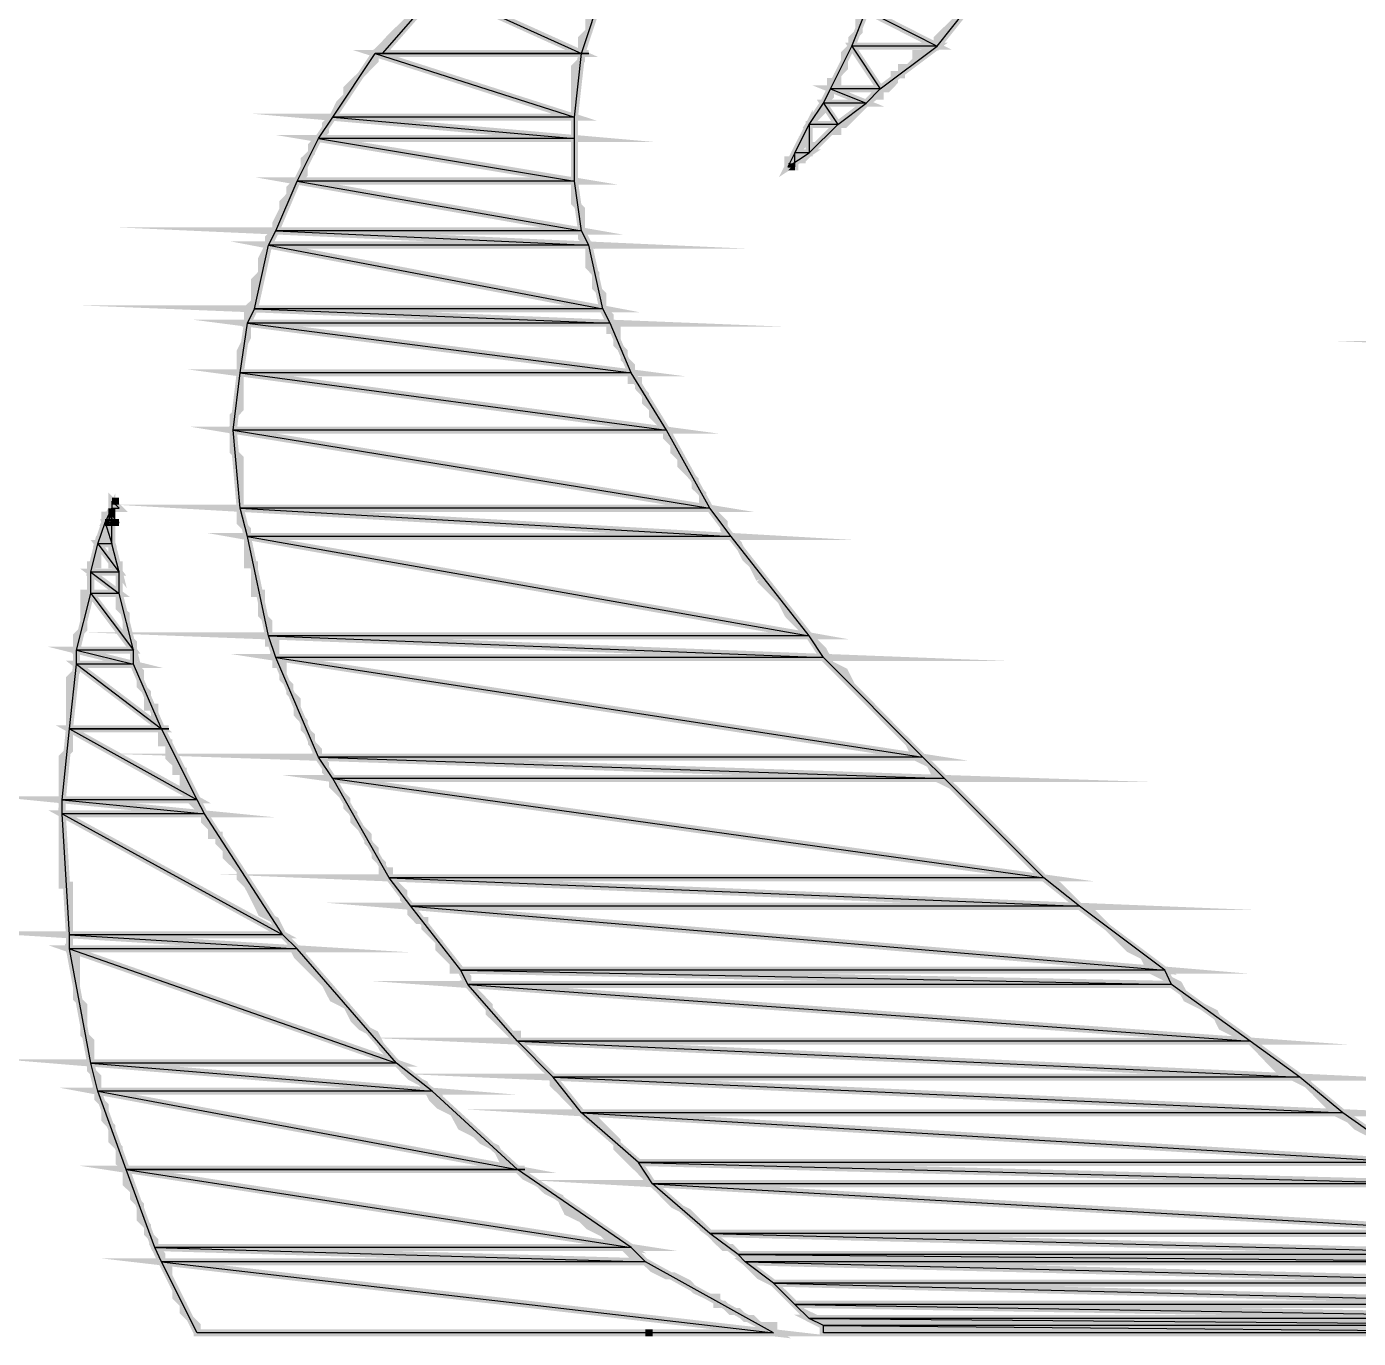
# Model space of a CAD drawing. Extents: x 0 to 210, y 0 to 297.
# Drawn here: x 6.79 to 14.73, y 14.42 to 22.24 of the extents above; entities that cross this region are included whole.
import ezdxf

# ---------------------------------------------------------------- set-up
doc = ezdxf.new("R2010")
doc.units = 0
doc.header["$MEASUREMENT"] = 0
doc.layers.add('C00-A5-DD', color=132, linetype='Continuous')
doc.layers.add('CDD-6E-00', color=32, linetype='Continuous')

msp = doc.modelspace()

# ---------------------------------------------------------------- linework, layer by layer
at = {"layer": 'C00-A5-DD', "const_width": 0.04233}
msp.add_lwpolyline([(11.7478, 22.2911), (11.7478, 22.2484), (11.7478, 22.2071), (11.7051, 22.1644), (11.7051, 22.1189), (11.6623, 22.0762), (11.6623, 22.0348), (11.6623, 21.9921), (11.621, 21.9494), (11.621, 21.9081), (11.5783, 21.9081), (11.5783, 21.8653), (11.5783, 21.8226), (11.5356, 21.7799), (11.5356, 21.7386), (11.4928, 21.6958), (11.4515, 21.6531), (11.4515, 21.6118), (11.4088, 21.569), (11.4088, 21.5263), (11.3661, 21.4836), (11.3661, 21.4423), (11.3247, 21.4423), (11.3247, 21.3996), (11.3247, 21.4423), (11.3661, 21.4423), (11.4088, 21.4423), (11.4088, 21.4836), (11.4515, 21.4836), (11.4515, 21.5263), (11.4928, 21.5263), (11.5356, 21.569), (11.5783, 21.6118), (11.621, 21.6118), (11.621, 21.6531), (11.6623, 21.6531), (11.7051, 21.6958), (11.7478, 21.7386), (11.7905, 21.7799), (11.8318, 21.8226), (11.8746, 21.8226), (11.8746, 21.8653), (11.9173, 21.8653), (11.9586, 21.9081), (11.9586, 21.9494), (12.0013, 21.9494), (12.0013, 21.9921), (12.044, 21.9921), (12.0868, 22.0348), (12.0868, 22.0762), (12.1281, 22.0762), (12.1708, 22.1189), (12.2136, 22.1189), (12.2136, 22.1644), (12.2577, 22.2071), (12.3004, 22.2484), (12.3431, 22.2911)], dxfattribs=at)
for points in [[(11.7905, 22.3339), (12.2136, 22.1189), (11.7051, 22.1189), (11.7905, 22.3339)], [(12.3858, 22.3339), (11.7905, 22.3339), (12.2136, 22.1189), (12.3858, 22.3339)], [(11.7051, 22.1189), (11.8746, 21.8653), (11.5783, 21.8653), (11.7051, 22.1189)], [(12.2136, 22.1189), (11.7051, 22.1189), (11.8746, 21.8653), (12.2136, 22.1189)], [(11.8746, 21.8653), (11.5783, 21.8653), (11.7905, 21.7799), (11.8746, 21.8653)], [(11.5783, 21.8653), (11.7905, 21.7799), (11.5356, 21.7799), (11.5783, 21.8653)], [(11.5356, 21.7799), (11.621, 21.6531), (11.4515, 21.6531), (11.5356, 21.7799)], [(11.7905, 21.7799), (11.5356, 21.7799), (11.621, 21.6531), (11.7905, 21.7799)], [(11.4515, 21.6531), (11.4515, 21.4836), (11.3661, 21.4836), (11.4515, 21.6531)], [(11.621, 21.6531), (11.4515, 21.6531), (11.4515, 21.4836), (11.621, 21.6531)], [(11.3661, 21.4836), (11.3247, 21.3996), (11.3661, 21.3996), (11.3661, 21.4836)], [(11.4515, 21.4836), (11.3661, 21.4836), (11.3247, 21.3996), (11.4515, 21.4836)], [(11.3247, 21.3996), (11.3661, 21.3996), (11.3661, 21.3996), (11.3247, 21.3996)], [(19.5103, 20.3412), (15.5649, 20.3412), (19.553, 20.1717), (19.5103, 20.3412)]]:
    msp.add_lwpolyline(points, close=True, dxfattribs=at)
at = {"layer": 'C00-A5-DD'}
for points in [[(11.7905, 22.3339), (12.2136, 22.1189), (11.7051, 22.1189), (11.7905, 22.3339)], [(12.3858, 22.3339), (11.7905, 22.3339), (12.2136, 22.1189), (12.3858, 22.3339)], [(11.7051, 22.1189), (11.8746, 21.8653), (11.5783, 21.8653), (11.7051, 22.1189)], [(12.2136, 22.1189), (11.7051, 22.1189), (11.8746, 21.8653), (12.2136, 22.1189)], [(11.5783, 21.8653), (11.7905, 21.7799), (11.5356, 21.7799), (11.5783, 21.8653)], [(11.8746, 21.8653), (11.5783, 21.8653), (11.7905, 21.7799), (11.8746, 21.8653)], [(11.5356, 21.7799), (11.621, 21.6531), (11.4515, 21.6531), (11.5356, 21.7799)], [(11.7905, 21.7799), (11.5356, 21.7799), (11.621, 21.6531), (11.7905, 21.7799)], [(11.4515, 21.6531), (11.4515, 21.4836), (11.3661, 21.4836), (11.4515, 21.6531)], [(11.621, 21.6531), (11.4515, 21.6531), (11.4515, 21.4836), (11.621, 21.6531)], [(11.4515, 21.4836), (11.3661, 21.4836), (11.3247, 21.3996), (11.4515, 21.4836)], [(11.3661, 21.4836), (11.3247, 21.3996), (11.3661, 21.3996), (11.3661, 21.4836)], [(11.3247, 21.3996), (11.3661, 21.3996), (11.3661, 21.3996), (11.3247, 21.3996)]]:
    msp.add_lwpolyline(points, close=True, dxfattribs=at)
at = {"layer": 'CDD-6E-00', "const_width": 0.04233}
for points in [[(9.24387, 22.4607), (10.0941, 22.0762), (8.90626, 22.0762), (9.24387, 22.4607)], [(10.2209, 22.4607), (9.24387, 22.4607), (10.0941, 22.0762), (10.2209, 22.4607)], [(8.86354, 22.0762), (10.0514, 21.6958), (8.61, 21.6958), (8.86354, 22.0762)], [(10.0941, 22.0762), (8.86354, 22.0762), (10.0514, 21.6958), (10.0941, 22.0762)], [(10.0941, 22.0762), (8.90626, 22.0762), (8.86354, 22.0762), (10.0941, 22.0762)], [(8.90626, 22.0762), (10.0941, 22.0762), (10.1369, 22.0762), (8.90626, 22.0762)], [(10.0514, 21.6958), (8.61, 21.6958), (10.0514, 21.569), (10.0514, 21.6958)], [(8.61, 21.6958), (10.0514, 21.569), (8.52456, 21.569), (8.61, 21.6958)], [(10.0514, 21.569), (8.52456, 21.569), (10.0514, 21.3155), (10.0514, 21.569)], [(8.52456, 21.569), (10.0514, 21.3155), (8.39777, 21.3155), (8.52456, 21.569)], [(10.0514, 21.3155), (8.39777, 21.3155), (10.0941, 21.0178), (10.0514, 21.3155)], [(8.39777, 21.3155), (10.0941, 21.0178), (8.27098, 21.0178), (8.39777, 21.3155)], [(10.0941, 21.0178), (8.27098, 21.0178), (10.1369, 20.9338), (10.0941, 21.0178)], [(8.27098, 21.0178), (10.1369, 20.9338), (8.22826, 20.9338), (8.27098, 21.0178)], [(10.1369, 20.9338), (8.22826, 20.9338), (10.2209, 20.5534), (10.1369, 20.9338)], [(8.22826, 20.9338), (10.2209, 20.5534), (8.14419, 20.5534), (8.22826, 20.9338)], [(10.2209, 20.5534), (8.14419, 20.5534), (10.2636, 20.468), (10.2209, 20.5534)], [(8.14419, 20.5534), (10.2636, 20.468), (8.10147, 20.468), (8.14419, 20.5534)], [(10.2636, 20.468), (8.10147, 20.468), (10.3904, 20.1717), (10.2636, 20.468)], [(8.10147, 20.468), (10.3904, 20.1717), (8.05878, 20.1717), (8.10147, 20.468)], [(10.3904, 20.1717), (8.05878, 20.1717), (10.6013, 19.83), (10.3904, 20.1717)], [(8.05878, 20.1717), (10.6013, 19.83), (8.01744, 19.83), (8.05878, 20.1717)], [(10.6013, 19.83), (8.01744, 19.83), (10.859, 19.3642), (10.6013, 19.83)], [(8.01744, 19.83), (10.859, 19.3642), (8.05878, 19.3642), (8.01744, 19.83)], [(7.29396, 19.3642), (7.29396, 19.2801), (7.25262, 19.2801), (7.29396, 19.3642)], [(7.29396, 19.4069), (7.29396, 19.3642), (7.33668, 19.3642), (7.29396, 19.4069)], [(7.29396, 19.3642), (7.33668, 19.3642), (7.29396, 19.4069), (7.29396, 19.3642)], [(7.29396, 19.4069), (7.29396, 19.4069)], [(7.29396, 19.2801), (7.29396, 19.3642), (7.29396, 19.2801)], [(10.859, 19.3642), (8.05878, 19.3642), (10.9857, 19.1961), (10.859, 19.3642)], [(8.05878, 19.3642), (10.9857, 19.1961), (8.10147, 19.1961), (8.05878, 19.3642)], [(7.25262, 19.2801), (7.29396, 19.1534), (7.2099, 19.1534), (7.25262, 19.2801)], [(7.29396, 19.2801), (7.25262, 19.2801), (7.29396, 19.1534), (7.29396, 19.2801)], [(7.29396, 19.2801), (7.25262, 19.2801), (7.29396, 19.2801)], [(7.25262, 19.2801), (7.29396, 19.2801), (7.33668, 19.2801), (7.25262, 19.2801)], [(10.9857, 19.1961), (8.10147, 19.1961), (11.4515, 18.6035), (10.9857, 19.1961)], [(8.10147, 19.1961), (11.4515, 18.6035), (8.22826, 18.6035), (8.10147, 19.1961)], [(7.2099, 19.1534), (7.33668, 18.9839), (7.16717, 18.9839), (7.2099, 19.1534)], [(7.29396, 19.1534), (7.2099, 19.1534), (7.33668, 18.9839), (7.29396, 19.1534)], [(7.33668, 18.9839), (7.16717, 18.9839), (7.33668, 18.8571), (7.33668, 18.9839)], [(7.16717, 18.9839), (7.33668, 18.8571), (7.16717, 18.8571), (7.16717, 18.9839)], [(7.16717, 18.8571), (7.42213, 18.5181), (7.08311, 18.5181), (7.16717, 18.8571)], [(7.33668, 18.8571), (7.16717, 18.8571), (7.42213, 18.5181), (7.33668, 18.8571)], [(11.4515, 18.6035), (8.22826, 18.6035), (11.5356, 18.4754), (11.4515, 18.6035)], [(8.22826, 18.6035), (11.5356, 18.4754), (8.27098, 18.4754), (8.22826, 18.6035)], [(7.42213, 18.5181), (7.08311, 18.5181), (7.42213, 18.434), (7.42213, 18.5181)], [(7.08311, 18.5181), (7.42213, 18.434), (7.08311, 18.434), (7.08311, 18.5181)], [(8.27098, 18.4754), (12.1281, 17.88), (8.52456, 17.88), (8.27098, 18.4754)], [(7.08311, 18.434), (7.59023, 18.0496), (7.04039, 18.0496), (7.08311, 18.434)], [(7.42213, 18.434), (7.08311, 18.434), (7.59023, 18.0496), (7.42213, 18.434)], [(11.5356, 18.4754), (8.27098, 18.4754), (12.1281, 17.88), (11.5356, 18.4754)], [(7.59023, 18.0496), (7.04039, 18.0496), (7.80246, 17.6265), (7.59023, 18.0496)], [(7.04039, 18.0496), (7.80246, 17.6265), (6.99766, 17.6265), (7.04039, 18.0496)], [(7.59023, 18.0496), (7.04039, 18.0496), (7.59023, 18.0496)], [(7.04039, 18.0496), (7.59023, 18.0496), (7.63295, 18.0496), (7.04039, 18.0496)], [(12.1281, 17.88), (8.52456, 17.88), (12.2577, 17.7533), (12.1281, 17.88)], [(8.52456, 17.88), (12.2577, 17.7533), (8.61, 17.7533), (8.52456, 17.88)], [(12.2577, 17.7533), (8.61, 17.7533), (12.8502, 17.1607), (12.2577, 17.7533)], [(8.61, 17.7533), (12.8502, 17.1607), (8.94761, 17.1607), (8.61, 17.7533)], [(7.80246, 17.6265), (6.99766, 17.6265), (7.84518, 17.5424), (7.80246, 17.6265)], [(6.99766, 17.6265), (7.84518, 17.5424), (6.99766, 17.5424), (6.99766, 17.6265)], [(7.84518, 17.5424), (6.99766, 17.5424), (8.3137, 16.8217), (7.84518, 17.5424)], [(6.99766, 17.5424), (8.3137, 16.8217), (7.04039, 16.8217), (6.99766, 17.5424)], [(12.8502, 17.1607), (8.94761, 17.1607), (13.0624, 16.9912), (12.8502, 17.1607)], [(8.94761, 17.1607), (13.0624, 16.9912), (9.07577, 16.9912), (8.94761, 17.1607)], [(13.0624, 16.9912), (9.07577, 16.9912), (13.5709, 16.6109), (13.0624, 16.9912)], [(9.07577, 16.9912), (13.5709, 16.6109), (9.37479, 16.6109), (9.07577, 16.9912)], [(8.3137, 16.8217), (7.04039, 16.8217), (8.39777, 16.7376), (8.3137, 16.8217)], [(7.04039, 16.8217), (8.39777, 16.7376), (7.04039, 16.7376), (7.04039, 16.8217)], [(8.39777, 16.7376), (7.04039, 16.7376), (8.99033, 16.0569), (8.39777, 16.7376)], [(7.04039, 16.7376), (8.99033, 16.0569), (7.16717, 16.0569), (7.04039, 16.7376)], [(9.37479, 16.6109), (13.6122, 16.5255), (9.41613, 16.5255), (9.37479, 16.6109)], [(13.5709, 16.6109), (9.37479, 16.6109), (13.6122, 16.5255), (13.5709, 16.6109)], [(13.6122, 16.5255), (9.41613, 16.5255), (14.0808, 16.1878), (13.6122, 16.5255)], [(9.41613, 16.5255), (14.0808, 16.1878), (9.71243, 16.1878), (9.41613, 16.5255)], [(14.0808, 16.1878), (9.71243, 16.1878), (14.3771, 15.9728), (14.0808, 16.1878)], [(9.71243, 16.1878), (14.3771, 15.9728), (9.92463, 15.9728), (9.71243, 16.1878)], [(8.99033, 16.0569), (7.16717, 16.0569), (9.20253, 15.8888), (8.99033, 16.0569)], [(7.16717, 16.0569), (9.20253, 15.8888), (7.2099, 15.8888), (7.16717, 16.0569)], [(14.3771, 15.9728), (9.92463, 15.9728), (14.632, 15.7606), (14.3771, 15.9728)], [(9.92463, 15.9728), (14.632, 15.7606), (10.0941, 15.7606), (9.92463, 15.9728)], [(9.20253, 15.8888), (7.2099, 15.8888), (9.71243, 15.423), (9.20253, 15.8888)], [(7.2099, 15.8888), (9.71243, 15.423), (7.37941, 15.423), (7.2099, 15.8888)], [(14.632, 15.7606), (10.0941, 15.7606), (15.0551, 15.4643), (14.632, 15.7606)], [(10.0941, 15.7606), (15.0551, 15.4643), (10.4331, 15.4643), (10.0941, 15.7606)], [(10.4331, 15.4643), (15.2273, 15.3376), (10.5172, 15.3376), (10.4331, 15.4643)], [(15.0551, 15.4643), (10.4331, 15.4643), (15.2273, 15.3376), (15.0551, 15.4643)], [(9.71243, 15.423), (7.37941, 15.423), (10.3904, 14.9572), (9.71243, 15.423)], [(7.37941, 15.423), (10.3904, 14.9572), (7.54888, 14.9572), (7.37941, 15.423)], [(9.71243, 15.423), (7.37941, 15.423), (9.71243, 15.423)], [(7.37941, 15.423), (9.71243, 15.423), (9.75512, 15.423), (7.37941, 15.423)], [(15.2273, 15.3376), (10.5172, 15.3376), (15.6504, 15.0413), (15.2273, 15.3376)], [(10.5172, 15.3376), (15.6504, 15.0413), (10.859, 15.0413), (10.5172, 15.3376)], [(10.859, 15.0413), (15.8612, 14.9145), (11.0284, 14.9145), (10.859, 15.0413)], [(15.6504, 15.0413), (10.859, 15.0413), (15.8612, 14.9145), (15.6504, 15.0413)], [(10.3904, 14.9572), (7.54888, 14.9572), (10.4745, 14.8718), (10.3904, 14.9572)], [(7.54888, 14.9572), (10.4745, 14.8718), (7.59023, 14.8718), (7.54888, 14.9572)], [(11.0284, 14.9145), (15.9039, 14.8718), (11.0698, 14.8718), (11.0284, 14.9145)], [(15.8612, 14.9145), (11.0284, 14.9145), (15.9039, 14.8718), (15.8612, 14.9145)], [(10.4745, 14.8718), (7.59023, 14.8718), (11.2393, 14.4487), (10.4745, 14.8718)], [(7.59023, 14.8718), (11.2393, 14.4487), (7.80246, 14.4487), (7.59023, 14.8718)], [(11.0698, 14.8718), (16.1162, 14.745), (11.2393, 14.745), (11.0698, 14.8718)], [(15.9039, 14.8718), (11.0698, 14.8718), (16.1162, 14.745), (15.9039, 14.8718)], [(11.2393, 14.745), (16.2857, 14.6182), (11.3661, 14.6182), (11.2393, 14.745)], [(16.1162, 14.745), (11.2393, 14.745), (16.2857, 14.6182), (16.1162, 14.745)], [(11.3661, 14.6182), (16.4538, 14.5342), (11.4515, 14.5342), (11.3661, 14.6182)], [(16.2857, 14.6182), (11.3661, 14.6182), (16.4538, 14.5342), (16.2857, 14.6182)], [(11.4515, 14.5342), (16.5392, 14.4914), (11.5356, 14.4914), (11.4515, 14.5342)], [(16.4538, 14.5342), (11.4515, 14.5342), (16.5392, 14.4914), (16.4538, 14.5342)], [(11.5356, 14.4914), (16.5392, 14.4487), (11.5356, 14.4487), (11.5356, 14.4914)], [(16.5392, 14.4914), (11.5356, 14.4914), (16.5392, 14.4487), (16.5392, 14.4914)]]:
    msp.add_lwpolyline(points, close=True, dxfattribs=at)
at = {"layer": 'CDD-6E-00'}
for points in [[(9.24387, 22.4607), (10.0941, 22.0762), (8.90626, 22.0762), (9.24387, 22.4607)], [(10.2209, 22.4607), (9.24387, 22.4607), (10.0941, 22.0762), (10.2209, 22.4607)], [(8.86354, 22.0762), (10.0514, 21.6958), (8.61, 21.6958), (8.86354, 22.0762)], [(10.0941, 22.0762), (8.90626, 22.0762), (8.86354, 22.0762), (10.0941, 22.0762)], [(10.0941, 22.0762), (8.86354, 22.0762), (10.0514, 21.6958), (10.0941, 22.0762)], [(8.90626, 22.0762), (10.0941, 22.0762), (10.1369, 22.0762), (8.90626, 22.0762)], [(8.61, 21.6958), (10.0514, 21.569), (8.52456, 21.569), (8.61, 21.6958)], [(10.0514, 21.6958), (8.61, 21.6958), (10.0514, 21.569), (10.0514, 21.6958)], [(8.52456, 21.569), (10.0514, 21.3155), (8.39777, 21.3155), (8.52456, 21.569)], [(10.0514, 21.569), (8.52456, 21.569), (10.0514, 21.3155), (10.0514, 21.569)], [(8.39777, 21.3155), (10.0941, 21.0178), (8.27098, 21.0178), (8.39777, 21.3155)], [(10.0514, 21.3155), (8.39777, 21.3155), (10.0941, 21.0178), (10.0514, 21.3155)], [(8.27098, 21.0178), (10.1369, 20.9338), (8.22826, 20.9338), (8.27098, 21.0178)], [(10.0941, 21.0178), (8.27098, 21.0178), (10.1369, 20.9338), (10.0941, 21.0178)], [(8.22826, 20.9338), (10.2209, 20.5534), (8.14419, 20.5534), (8.22826, 20.9338)], [(10.1369, 20.9338), (8.22826, 20.9338), (10.2209, 20.5534), (10.1369, 20.9338)], [(8.14419, 20.5534), (10.2636, 20.468), (8.10147, 20.468), (8.14419, 20.5534)], [(10.2209, 20.5534), (8.14419, 20.5534), (10.2636, 20.468), (10.2209, 20.5534)], [(8.10147, 20.468), (10.3904, 20.1717), (8.05878, 20.1717), (8.10147, 20.468)], [(10.2636, 20.468), (8.10147, 20.468), (10.3904, 20.1717), (10.2636, 20.468)], [(8.05878, 20.1717), (10.6013, 19.83), (8.01744, 19.83), (8.05878, 20.1717)], [(10.3904, 20.1717), (8.05878, 20.1717), (10.6013, 19.83), (10.3904, 20.1717)], [(10.6013, 19.83), (8.01744, 19.83), (10.859, 19.3642), (10.6013, 19.83)], [(8.01744, 19.83), (10.859, 19.3642), (8.05878, 19.3642), (8.01744, 19.83)], [(7.29396, 19.4069), (7.29396, 19.3642), (7.33668, 19.3642), (7.29396, 19.4069)], [(7.29396, 19.3642), (7.33668, 19.3642), (7.29396, 19.4069), (7.29396, 19.3642)], [(7.29396, 19.3642), (7.29396, 19.2801), (7.25262, 19.2801), (7.29396, 19.3642)], [(7.29396, 19.2801), (7.29396, 19.3642), (7.29396, 19.2801)], [(10.859, 19.3642), (8.05878, 19.3642), (10.9857, 19.1961), (10.859, 19.3642)], [(8.05878, 19.3642), (10.9857, 19.1961), (8.10147, 19.1961), (8.05878, 19.3642)], [(7.25262, 19.2801), (7.29396, 19.1534), (7.2099, 19.1534), (7.25262, 19.2801)], [(7.29396, 19.2801), (7.25262, 19.2801), (7.29396, 19.2801)], [(7.25262, 19.2801), (7.29396, 19.2801), (7.33668, 19.2801), (7.25262, 19.2801)], [(7.29396, 19.2801), (7.25262, 19.2801), (7.29396, 19.1534), (7.29396, 19.2801)], [(7.2099, 19.1534), (7.33668, 18.9839), (7.16717, 18.9839), (7.2099, 19.1534)], [(7.29396, 19.1534), (7.2099, 19.1534), (7.33668, 18.9839), (7.29396, 19.1534)], [(10.9857, 19.1961), (8.10147, 19.1961), (11.4515, 18.6035), (10.9857, 19.1961)], [(8.10147, 19.1961), (11.4515, 18.6035), (8.22826, 18.6035), (8.10147, 19.1961)], [(7.33668, 18.9839), (7.16717, 18.9839), (7.33668, 18.8571), (7.33668, 18.9839)], [(7.16717, 18.9839), (7.33668, 18.8571), (7.16717, 18.8571), (7.16717, 18.9839)], [(7.16717, 18.8571), (7.42213, 18.5181), (7.08311, 18.5181), (7.16717, 18.8571)], [(7.33668, 18.8571), (7.16717, 18.8571), (7.42213, 18.5181), (7.33668, 18.8571)], [(11.4515, 18.6035), (8.22826, 18.6035), (11.5356, 18.4754), (11.4515, 18.6035)], [(8.22826, 18.6035), (11.5356, 18.4754), (8.27098, 18.4754), (8.22826, 18.6035)], [(7.42213, 18.5181), (7.08311, 18.5181), (7.42213, 18.434), (7.42213, 18.5181)], [(7.08311, 18.5181), (7.42213, 18.434), (7.08311, 18.434), (7.08311, 18.5181)], [(7.08311, 18.434), (7.59023, 18.0496), (7.04039, 18.0496), (7.08311, 18.434)], [(7.42213, 18.434), (7.08311, 18.434), (7.59023, 18.0496), (7.42213, 18.434)], [(11.5356, 18.4754), (8.27098, 18.4754), (12.1281, 17.88), (11.5356, 18.4754)], [(8.27098, 18.4754), (12.1281, 17.88), (8.52456, 17.88), (8.27098, 18.4754)], [(7.04039, 18.0496), (7.80246, 17.6265), (6.99766, 17.6265), (7.04039, 18.0496)], [(7.59023, 18.0496), (7.04039, 18.0496), (7.59023, 18.0496)], [(7.04039, 18.0496), (7.59023, 18.0496), (7.63295, 18.0496), (7.04039, 18.0496)], [(7.59023, 18.0496), (7.04039, 18.0496), (7.80246, 17.6265), (7.59023, 18.0496)], [(12.1281, 17.88), (8.52456, 17.88), (12.2577, 17.7533), (12.1281, 17.88)], [(8.52456, 17.88), (12.2577, 17.7533), (8.61, 17.7533), (8.52456, 17.88)], [(12.2577, 17.7533), (8.61, 17.7533), (12.8502, 17.1607), (12.2577, 17.7533)], [(8.61, 17.7533), (12.8502, 17.1607), (8.94761, 17.1607), (8.61, 17.7533)], [(7.80246, 17.6265), (6.99766, 17.6265), (7.84518, 17.5424), (7.80246, 17.6265)], [(6.99766, 17.6265), (7.84518, 17.5424), (6.99766, 17.5424), (6.99766, 17.6265)], [(7.84518, 17.5424), (6.99766, 17.5424), (8.3137, 16.8217), (7.84518, 17.5424)], [(6.99766, 17.5424), (8.3137, 16.8217), (7.04039, 16.8217), (6.99766, 17.5424)], [(12.8502, 17.1607), (8.94761, 17.1607), (13.0624, 16.9912), (12.8502, 17.1607)], [(8.94761, 17.1607), (13.0624, 16.9912), (9.07577, 16.9912), (8.94761, 17.1607)], [(13.0624, 16.9912), (9.07577, 16.9912), (13.5709, 16.6109), (13.0624, 16.9912)], [(9.07577, 16.9912), (13.5709, 16.6109), (9.37479, 16.6109), (9.07577, 16.9912)], [(8.3137, 16.8217), (7.04039, 16.8217), (8.39777, 16.7376), (8.3137, 16.8217)], [(7.04039, 16.8217), (8.39777, 16.7376), (7.04039, 16.7376), (7.04039, 16.8217)], [(8.39777, 16.7376), (7.04039, 16.7376), (8.99033, 16.0569), (8.39777, 16.7376)], [(7.04039, 16.7376), (8.99033, 16.0569), (7.16717, 16.0569), (7.04039, 16.7376)], [(13.5709, 16.6109), (9.37479, 16.6109), (13.6122, 16.5255), (13.5709, 16.6109)], [(9.37479, 16.6109), (13.6122, 16.5255), (9.41613, 16.5255), (9.37479, 16.6109)], [(13.6122, 16.5255), (9.41613, 16.5255), (14.0808, 16.1878), (13.6122, 16.5255)], [(9.41613, 16.5255), (14.0808, 16.1878), (9.71243, 16.1878), (9.41613, 16.5255)], [(14.0808, 16.1878), (9.71243, 16.1878), (14.3771, 15.9728), (14.0808, 16.1878)], [(9.71243, 16.1878), (14.3771, 15.9728), (9.92463, 15.9728), (9.71243, 16.1878)], [(8.99033, 16.0569), (7.16717, 16.0569), (9.20253, 15.8888), (8.99033, 16.0569)], [(7.16717, 16.0569), (9.20253, 15.8888), (7.2099, 15.8888), (7.16717, 16.0569)], [(14.3771, 15.9728), (9.92463, 15.9728), (14.632, 15.7606), (14.3771, 15.9728)], [(9.92463, 15.9728), (14.632, 15.7606), (10.0941, 15.7606), (9.92463, 15.9728)], [(9.20253, 15.8888), (7.2099, 15.8888), (9.71243, 15.423), (9.20253, 15.8888)], [(7.2099, 15.8888), (9.71243, 15.423), (7.37941, 15.423), (7.2099, 15.8888)], [(14.632, 15.7606), (10.0941, 15.7606), (15.0551, 15.4643), (14.632, 15.7606)], [(10.0941, 15.7606), (15.0551, 15.4643), (10.4331, 15.4643), (10.0941, 15.7606)], [(9.71243, 15.423), (7.37941, 15.423), (9.71243, 15.423)], [(7.37941, 15.423), (9.71243, 15.423), (9.75512, 15.423), (7.37941, 15.423)], [(9.71243, 15.423), (7.37941, 15.423), (10.3904, 14.9572), (9.71243, 15.423)], [(7.37941, 15.423), (10.3904, 14.9572), (7.54888, 14.9572), (7.37941, 15.423)], [(15.0551, 15.4643), (10.4331, 15.4643), (15.2273, 15.3376), (15.0551, 15.4643)], [(10.4331, 15.4643), (15.2273, 15.3376), (10.5172, 15.3376), (10.4331, 15.4643)], [(15.2273, 15.3376), (10.5172, 15.3376), (15.6504, 15.0413), (15.2273, 15.3376)], [(10.5172, 15.3376), (15.6504, 15.0413), (10.859, 15.0413), (10.5172, 15.3376)], [(15.6504, 15.0413), (10.859, 15.0413), (15.8612, 14.9145), (15.6504, 15.0413)], [(10.859, 15.0413), (15.8612, 14.9145), (11.0284, 14.9145), (10.859, 15.0413)], [(10.3904, 14.9572), (7.54888, 14.9572), (10.4745, 14.8718), (10.3904, 14.9572)], [(7.54888, 14.9572), (10.4745, 14.8718), (7.59023, 14.8718), (7.54888, 14.9572)], [(10.4745, 14.8718), (7.59023, 14.8718), (11.2393, 14.4487), (10.4745, 14.8718)], [(7.59023, 14.8718), (11.2393, 14.4487), (7.80246, 14.4487), (7.59023, 14.8718)], [(15.8612, 14.9145), (11.0284, 14.9145), (15.9039, 14.8718), (15.8612, 14.9145)], [(11.0284, 14.9145), (15.9039, 14.8718), (11.0698, 14.8718), (11.0284, 14.9145)], [(15.9039, 14.8718), (11.0698, 14.8718), (16.1162, 14.745), (15.9039, 14.8718)], [(11.0698, 14.8718), (16.1162, 14.745), (11.2393, 14.745), (11.0698, 14.8718)], [(16.1162, 14.745), (11.2393, 14.745), (16.2857, 14.6182), (16.1162, 14.745)], [(11.2393, 14.745), (16.2857, 14.6182), (11.3661, 14.6182), (11.2393, 14.745)], [(16.2857, 14.6182), (11.3661, 14.6182), (16.4538, 14.5342), (16.2857, 14.6182)], [(11.3661, 14.6182), (16.4538, 14.5342), (11.4515, 14.5342), (11.3661, 14.6182)], [(16.4538, 14.5342), (11.4515, 14.5342), (16.5392, 14.4914), (16.4538, 14.5342)], [(11.4515, 14.5342), (16.5392, 14.4914), (11.5356, 14.4914), (11.4515, 14.5342)], [(16.5392, 14.4914), (11.5356, 14.4914), (16.5392, 14.4487), (16.5392, 14.4914)], [(11.5356, 14.4914), (16.5392, 14.4487), (11.5356, 14.4487), (11.5356, 14.4914)]]:
    msp.add_lwpolyline(points, close=True, dxfattribs=at)
at = {"layer": 'CDD-6E-00', "const_width": 0.04233}
for points in [[(9.07577, 22.2911), (9.03305, 22.2484), (8.99033, 22.2071), (8.94761, 22.1644), (8.90626, 22.1189), (8.86354, 22.0762), (8.86354, 22.0348), (8.82082, 21.9921), (8.77947, 21.9494), (8.73675, 21.9081), (8.69403, 21.8653), (8.69403, 21.8226), (8.65131, 21.7799), (8.61, 21.6958), (8.56728, 21.6531), (8.56728, 21.6118), (8.52456, 21.569), (8.48321, 21.5263), (8.48321, 21.4836), (8.44049, 21.4423), (8.44049, 21.3568), (8.39777, 21.3155), (8.35505, 21.2728), (8.35505, 21.2301), (8.3137, 21.1873), (8.3137, 21.146), (8.27098, 21.0606), (8.27098, 21.0178), (8.22826, 20.9765), (8.22826, 20.9338), (8.18554, 20.8497), (8.18554, 20.807), (8.18554, 20.7643), (8.14419, 20.7216), (8.14419, 20.6375), (8.14419, 20.5948), (8.10147, 20.5534), (8.10147, 20.468), (8.10147, 20.4253), (8.10147, 20.384), (8.05878, 20.2985), (8.05878, 20.2572), (8.05878, 20.2144), (8.05878, 20.1263), (8.05878, 20.0849), (8.05878, 19.9995), (8.05878, 19.9581), (8.01744, 19.9154), (8.01744, 19.83), (8.01744, 19.7886), (8.01744, 19.7459), (8.01744, 19.7032), (8.05878, 19.6619), (8.05878, 19.6191), (8.05878, 19.5764), (8.05878, 19.5337), (8.05878, 19.4923), (8.05878, 19.4496), (8.05878, 19.4069), (8.05878, 19.3642), (8.05878, 19.3228), (8.05878, 19.2801), (8.10147, 19.2374), (8.10147, 19.1961), (8.10147, 19.1534), (8.10147, 19.1106), (8.10147, 19.0679), (8.10147, 19.0266), (8.14419, 19.0266), (8.14419, 18.9839), (8.14419, 18.9411), (8.14419, 18.8998), (8.14419, 18.8571), (8.18554, 18.8571), (8.18554, 18.8143), (8.18554, 18.7716), (8.18554, 18.7303), (8.22826, 18.6876), (8.22826, 18.6449), (8.22826, 18.6035), (8.22826, 18.5608), (8.27098, 18.5608), (8.27098, 18.5181), (8.27098, 18.4754), (8.27098, 18.434), (8.3137, 18.434), (8.3137, 18.3913), (8.3137, 18.3486), (8.35505, 18.3059), (8.35505, 18.2645), (8.39777, 18.2218), (8.39777, 18.1791), (8.39777, 18.1378), (8.44049, 18.0923), (8.44049, 18.0496), (8.48321, 18.0082), (8.48321, 17.9655), (8.52456, 17.9228), (8.52456, 17.88), (8.56728, 17.8387), (8.56728, 17.796), (8.61, 17.7533), (8.61, 17.7105), (8.65131, 17.6692), (8.69403, 17.6265), (8.69403, 17.5838), (8.73675, 17.5424), (8.73675, 17.4997), (8.77947, 17.457), (8.82082, 17.4143), (8.82082, 17.3729), (8.86354, 17.3302), (8.86354, 17.2875), (8.90626, 17.2461), (8.90626, 17.2034), (8.94761, 17.2034), (8.94761, 17.1607), (8.99033, 17.118), (9.03305, 17.0767), (9.03305, 17.0339), (9.07577, 16.9912), (9.07577, 16.9499), (9.11712, 16.9072), (9.1598, 16.9072), (9.1598, 16.8644), (9.20253, 16.8217), (9.24387, 16.7804), (9.24387, 16.7376), (9.28659, 16.6949), (9.32931, 16.6522), (9.32931, 16.6109), (9.37479, 16.6109), (9.41613, 16.5681), (9.41613, 16.5255), (9.45885, 16.4841), (9.50158, 16.4414), (9.54292, 16.3987), (9.54292, 16.3559), (9.58564, 16.3146), (9.62836, 16.2719), (9.67109, 16.2292), (9.71243, 16.2292), (9.71243, 16.1878), (9.75512, 16.1451), (9.79784, 16.1024), (9.83918, 16.0569), (9.88191, 16.0155), (9.92463, 15.9728), (9.92463, 15.9301), (9.96735, 15.8888), (10.0087, 15.8461), (10.0514, 15.8034), (10.0941, 15.7606), (10.1369, 15.7193), (10.1782, 15.7193), (10.2209, 15.6766), (10.2636, 15.6338), (10.305, 15.5925), (10.305, 15.5498), (10.3477, 15.5071), (10.3904, 15.4643), (10.4331, 15.423), (10.4745, 15.3803), (10.5172, 15.3376), (10.5599, 15.2962), (10.6013, 15.2535), (10.644, 15.2108), (10.7294, 15.1681), (10.7708, 15.1267), (10.8162, 15.084), (10.859, 15.0413), (10.9003, 14.9986), (10.943, 14.9572), (10.9857, 14.9572), (11.0284, 14.9145), (11.0698, 14.8718), (11.1125, 14.8305), (11.1552, 14.7877), (11.2393, 14.745), (11.282, 14.7023), (11.3247, 14.661), (11.3661, 14.6182), (11.4088, 14.5755), (11.4928, 14.5342), (11.5356, 14.4914), (11.5356, 14.4487), (11.5783, 14.4487), (11.6623, 14.4487), (11.7478, 14.4487)], [(11.1552, 18.9411), (11.1125, 19.0266), (11.0698, 19.0679), (11.0284, 19.1534), (10.943, 19.2374), (10.943, 19.2801), (10.9003, 19.3228), (10.859, 19.3642), (10.8162, 19.4069), (10.8162, 19.4496), (10.7708, 19.4923), (10.7708, 19.5337), (10.7294, 19.5764), (10.6867, 19.6191), (10.6867, 19.6619), (10.644, 19.7032), (10.644, 19.7459), (10.6013, 19.7886), (10.6013, 19.83), (10.5599, 19.8727), (10.5172, 19.9154), (10.5172, 19.9581), (10.4745, 19.9995), (10.4745, 20.0422), (10.4331, 20.0849), (10.4331, 20.1263), (10.3904, 20.1263), (10.3904, 20.1717), (10.3904, 20.2144), (10.3477, 20.2572), (10.3477, 20.2985), (10.305, 20.3412), (10.305, 20.384), (10.305, 20.4253), (10.2636, 20.4253), (10.2636, 20.468), (10.2636, 20.5107), (10.2209, 20.5534), (10.2209, 20.5948), (10.2209, 20.6375), (10.1782, 20.6802), (10.1782, 20.7216), (10.1782, 20.7643), (10.1369, 20.807), (10.1369, 20.8497), (10.1369, 20.8911), (10.1369, 20.9338), (10.0941, 20.9765), (10.0941, 21.0178), (10.0941, 21.0606), (10.0941, 21.1033), (10.0941, 21.146), (10.0514, 21.1873), (10.0514, 21.2301), (10.0514, 21.2728), (10.0514, 21.3155), (10.0514, 21.3568), (10.0514, 21.3996), (10.0514, 21.4423), (10.0514, 21.4836), (10.0514, 21.5263), (10.0514, 21.569), (10.0514, 21.6118), (10.0514, 21.6531), (10.0514, 21.6958), (10.0514, 21.7386), (10.0514, 21.7799), (10.0514, 21.8226), (10.0514, 21.8653), (10.0514, 21.9081), (10.0514, 21.9494), (10.0514, 21.9921), (10.0941, 22.0348), (10.0941, 22.0762), (10.0941, 22.1189), (10.0941, 22.1644), (10.1369, 22.2071), (10.1369, 22.2484), (10.1369, 22.2911)], [(7.29396, 19.4069), (7.29396, 19.3642), (7.29396, 19.3228), (7.25262, 19.3228), (7.25262, 19.2801), (7.25262, 19.2374), (7.25262, 19.1961), (7.2099, 19.1534), (7.2099, 19.1106), (7.2099, 19.0679), (7.2099, 19.0266), (7.16717, 19.0266), (7.16717, 18.9839), (7.16717, 18.9411), (7.16717, 18.8998), (7.16717, 18.8571), (7.12583, 18.8571), (7.12583, 18.8143), (7.12583, 18.7716), (7.12583, 18.7303), (7.12583, 18.6876), (7.12583, 18.6449), (7.08311, 18.6035), (7.08311, 18.5608), (7.08311, 18.5181), (7.08311, 18.4754), (7.08311, 18.434), (7.08311, 18.3913), (7.04039, 18.3486), (7.04039, 18.3059), (7.04039, 18.2645), (7.04039, 18.2218), (7.04039, 18.1791), (7.04039, 18.1378), (7.04039, 18.0923), (7.04039, 18.0496), (7.04039, 18.0082), (7.04039, 17.9655), (7.04039, 17.9228), (6.99766, 17.88), (6.99766, 17.8387), (6.99766, 17.796), (6.99766, 17.7533), (6.99766, 17.7105), (6.99766, 17.6692), (6.99766, 17.6265), (6.99766, 17.5838), (6.99766, 17.5424), (6.99766, 17.4997), (6.99766, 17.457), (6.99766, 17.4143), (6.99766, 17.3729), (6.99766, 17.3302), (6.99766, 17.2875), (6.99766, 17.2461), (6.99766, 17.2034), (6.99766, 17.1607), (6.99766, 17.118), (7.04039, 17.118), (7.04039, 17.0767), (7.04039, 17.0339), (7.04039, 16.9912), (7.04039, 16.9499), (7.04039, 16.9072), (7.04039, 16.8644), (7.04039, 16.8217), (7.04039, 16.7804), (7.04039, 16.7376), (7.08311, 16.6949), (7.08311, 16.6522), (7.08311, 16.6109), (7.08311, 16.5681), (7.08311, 16.5255), (7.08311, 16.4841), (7.08311, 16.4414), (7.12583, 16.3987), (7.12583, 16.3559), (7.12583, 16.3146), (7.12583, 16.2719), (7.12583, 16.2292), (7.16717, 16.1878), (7.16717, 16.1451), (7.16717, 16.1024), (7.16717, 16.0569), (7.16717, 16.0155), (7.2099, 15.9728), (7.2099, 15.9301), (7.2099, 15.8888), (7.2099, 15.8461), (7.25262, 15.8034), (7.25262, 15.7606), (7.25262, 15.7193), (7.29396, 15.6766), (7.29396, 15.6338), (7.29396, 15.5925), (7.33668, 15.5498), (7.33668, 15.5071), (7.33668, 15.4643), (7.37941, 15.423), (7.37941, 15.3803), (7.37941, 15.3376), (7.42213, 15.2962), (7.42213, 15.2535), (7.46347, 15.2108), (7.46347, 15.1681), (7.46347, 15.1267), (7.50616, 15.084), (7.50616, 15.0413), (7.54888, 14.9986), (7.54888, 14.9572), (7.59023, 14.9145), (7.59023, 14.8718), (7.63295, 14.8305), (7.63295, 14.7877), (7.67567, 14.7023), (7.67567, 14.661), (7.71839, 14.6182), (7.71839, 14.5755), (7.75974, 14.5342), (7.80246, 14.4914), (7.80246, 14.4487), (7.84518, 14.4487), (7.8879, 14.4487), (7.932, 14.4487), (7.97472, 14.4487), (8.01744, 14.4487), (8.05878, 14.4487), (8.10147, 14.4487), (8.14419, 14.4487), (8.18554, 14.4487), (8.22826, 14.4487), (8.27098, 14.4487), (8.3137, 14.4487), (8.35505, 14.4487), (8.39777, 14.4487), (8.44049, 14.4487), (8.48321, 14.4487), (8.52456, 14.4487), (8.56728, 14.4487), (8.61, 14.4487), (8.65131, 14.4487), (8.69403, 14.4487), (8.77947, 14.4487), (8.82082, 14.4487), (8.86354, 14.4487), (8.90626, 14.4487), (8.99033, 14.4487), (9.03305, 14.4487), (9.11712, 14.4487), (9.1598, 14.4487), (9.20253, 14.4487), (9.28659, 14.4487), (9.41613, 14.4487), (9.50158, 14.4487), (9.62836, 14.4487), (9.75512, 14.4487), (9.83918, 14.4487), (9.88191, 14.4487), (9.92463, 14.4487), (10.0087, 14.4487), (10.0514, 14.4487), (10.0941, 14.4487), (10.1782, 14.4487), (10.2209, 14.4487), (10.2636, 14.4487), (10.3477, 14.4487), (10.3904, 14.4487), (10.4331, 14.4487), (10.4745, 14.4487)], [(7.29396, 19.4069), (7.33668, 19.4069)], [(10.4745, 14.4487), (10.5172, 14.4487), (10.5599, 14.4487), (10.6013, 14.4487), (10.644, 14.4487), (10.6867, 14.4487), (10.7294, 14.4487), (10.7708, 14.4487), (10.8162, 14.4487), (10.859, 14.4487), (10.9003, 14.4487), (10.943, 14.4487), (10.9857, 14.4487), (11.0284, 14.4487), (11.0698, 14.4487), (11.1125, 14.4487), (11.1552, 14.4487), (11.1966, 14.4487), (11.2393, 14.4487), (11.2393, 14.4914), (11.1966, 14.4914), (11.1552, 14.4914), (11.1125, 14.5342), (11.0698, 14.5342), (11.0284, 14.5755), (10.9857, 14.5755), (10.943, 14.6182), (10.9003, 14.6182), (10.9003, 14.661), (10.859, 14.661), (10.7708, 14.7023), (10.7294, 14.745), (10.644, 14.7877), (10.6013, 14.7877), (10.5172, 14.8305), (10.4745, 14.8718), (10.3904, 14.9145), (10.3477, 14.9572), (10.2636, 14.9986), (10.2209, 15.0413), (10.1369, 15.084), (10.0941, 15.1267), (10.0087, 15.1681), (9.96735, 15.2535), (9.88191, 15.2962), (9.83918, 15.3376), (9.75512, 15.3803), (9.71243, 15.423), (9.62836, 15.4643), (9.58564, 15.5498), (9.50158, 15.5925), (9.45885, 15.6338), (9.37479, 15.6766), (9.32931, 15.7606), (9.24387, 15.8034), (9.20253, 15.8461), (9.1598, 15.9301), (9.07577, 15.9728), (9.03305, 16.0155), (8.94761, 16.1024), (8.90626, 16.1451), (8.86354, 16.2292), (8.77947, 16.2719), (8.73675, 16.3146), (8.69403, 16.3987), (8.61, 16.4414), (8.56728, 16.5255), (8.52456, 16.5681), (8.44049, 16.6522), (8.39777, 16.6949), (8.35505, 16.7804), (8.3137, 16.8217), (8.27098, 16.9072), (8.18554, 16.9499), (8.14419, 17.0339), (8.10147, 17.118), (8.05878, 17.1607), (8.05878, 17.2034), (8.01744, 17.2461), (7.97472, 17.2875), (7.97472, 17.3302), (7.932, 17.3729), (7.932, 17.4143), (7.8879, 17.4143), (7.8879, 17.457), (7.84518, 17.4997), (7.84518, 17.5424), (7.80246, 17.5838), (7.75974, 17.6265), (7.75974, 17.6692), (7.71839, 17.7105), (7.71839, 17.7533), (7.71839, 17.796), (7.67567, 17.796), (7.67567, 17.8387), (7.63295, 17.88), (7.63295, 17.9228), (7.63295, 17.9655), (7.59023, 17.9655), (7.59023, 18.0082), (7.59023, 18.0496), (7.54888, 18.0923), (7.54888, 18.1378), (7.54888, 18.1791), (7.50616, 18.1791), (7.50616, 18.2218), (7.50616, 18.2645), (7.46347, 18.3059), (7.46347, 18.3486), (7.46347, 18.3913), (7.42213, 18.434), (7.42213, 18.4754), (7.42213, 18.5181), (7.42213, 18.5608), (7.37941, 18.6035), (7.37941, 18.6449), (7.37941, 18.6876), (7.37941, 18.7303), (7.33668, 18.7716), (7.33668, 18.8143), (7.33668, 18.8571), (7.33668, 18.8998), (7.33668, 18.9411), (7.33668, 18.9839), (7.33668, 19.0266), (7.29396, 19.0266), (7.29396, 19.0679), (7.29396, 19.1106), (7.29396, 19.1534), (7.29396, 19.1961), (7.29396, 19.2374), (7.29396, 19.2801), (7.29396, 19.3228), (7.29396, 19.3642), (7.29396, 19.4069)], [(14.8001, 15.6338), (14.7161, 15.6766), (14.6734, 15.7193), (14.5893, 15.7606), (14.5466, 15.8034), (14.4625, 15.8888), (14.4198, 15.9301), (14.3357, 15.9728), (14.2503, 16.0155), (14.2076, 16.0569), (14.1235, 16.1451), (14.0808, 16.1878), (13.9967, 16.2292), (13.9113, 16.2719), (13.87, 16.3559), (13.7845, 16.3987), (13.7004, 16.4414), (13.655, 16.5255), (13.5709, 16.5681), (13.4855, 16.6109), (13.4442, 16.6949), (13.3587, 16.7376), (13.2746, 16.8217), (13.2319, 16.8644), (13.1465, 16.9499), (13.0624, 16.9912), (13.0197, 17.0339), (12.9357, 17.118), (12.8502, 17.1607), (12.7661, 17.2461), (12.7234, 17.2875), (12.6394, 17.3729), (12.5966, 17.4143), (12.5126, 17.4997), (12.4272, 17.5838), (12.3858, 17.6265), (12.3004, 17.7105), (12.2136, 17.7533), (12.1708, 17.8387), (12.0868, 17.88), (12.044, 17.9655), (11.9586, 18.0496), (11.9173, 18.0923), (11.8318, 18.1791), (11.7905, 18.2218), (11.7051, 18.3059), (11.6623, 18.3913), (11.5783, 18.434), (11.5356, 18.5181), (11.4515, 18.6035), (11.4088, 18.6449), (11.3247, 18.7303), (11.282, 18.8143), (11.2393, 18.8571), (11.1552, 18.9411)], [(10.4745, 14.4487), (10.5172, 14.4487)], [(11.7478, 14.4487), (11.8318, 14.4487), (11.8746, 14.4487), (11.9586, 14.4487), (12.044, 14.4487), (12.1281, 14.4487), (12.2136, 14.4487), (12.2577, 14.4487), (12.3431, 14.4487), (12.4272, 14.4487), (12.5126, 14.4487), (12.6821, 14.4487), (12.8089, 14.4487), (12.9784, 14.4487), (13.316, 14.4487), (13.4442, 14.4487), (13.6122, 14.4487), (13.7004, 14.4487), (13.7845, 14.4487), (13.87, 14.4487), (13.954, 14.4487), (13.9967, 14.4487), (14.0808, 14.4487), (14.1663, 14.4487), (14.2503, 14.4487), (14.3357, 14.4487), (14.3771, 14.4487), (14.4625, 14.4487), (14.5466, 14.4487), (14.632, 14.4487), (14.6734, 14.4487), (14.7588, 14.4487)]]:
    msp.add_lwpolyline(points, dxfattribs=at)

doc.saveas('drawing.dxf')
